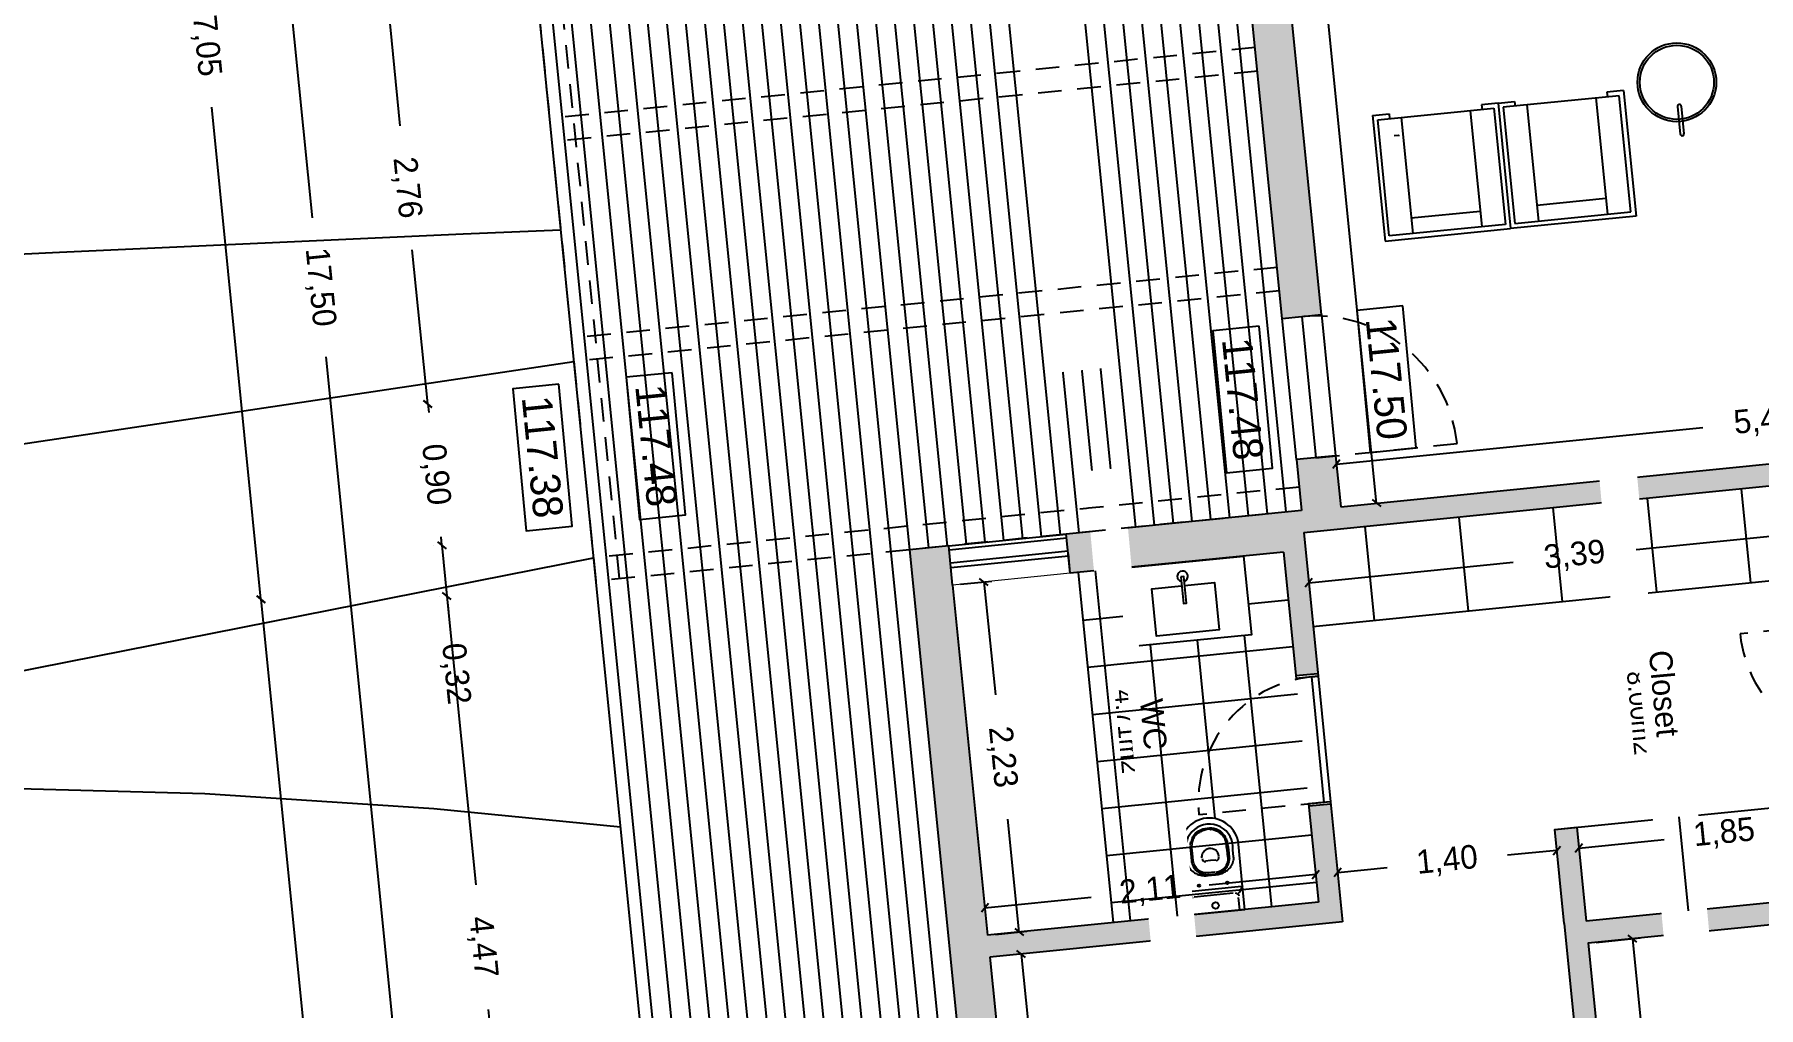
# Model space of a CAD drawing. Extents: x -85466713 to -87592, y -94413748 to -55832.
# Drawn here: x -196622.58 to -196611.64, y -55932.41 to -55926.23 of the extents above; entities that cross this region are included whole.
import ezdxf

# ---------------------------------------------------------------- set-up
doc = ezdxf.new("R2010")
doc.units = 0
doc.header["$MEASUREMENT"] = 0
doc.header["$PDMODE"] = 34
doc.header["$PDSIZE"] = 0.05
doc.linetypes.add('DASHED', pattern=[70, 50, -20])
doc.layers.add('01_vista', color=253, linetype='Continuous', lineweight=9)
for name, color, linetype in [('0_PROP.aux', 6, 'Continuous'), ('0_PROP.aux.cotas', 30, 'Continuous'), ('0_pROP.aux.legenda', 7, 'Continuous'), ('0_PROP.corte', 10, 'Continuous'), ('0_PROP.corte.vaos', 160, 'Continuous'), ('0_PROP.mob', 19, 'Continuous'), ('0_PROP.trama', 251, 'Continuous'), ('0_PROP.vista1', 251, 'Continuous'), ('0_PROP.vista4', 140, 'Continuous'), ('0_PROPfinal', 4, 'Continuous'), ('CV', 8, 'Continuous'), ('CVD', 6, 'Continuous')]:
    doc.layers.add(name, color=color, linetype=linetype)
doc.styles.add('creativespace', font='GOTHIC.TTF')
doc.dimstyles.new('creativespace', dxfattribs={"dimtxt": 0.15, "dimasz": 0.05, "dimexe": 0.05, "dimexo": 0.05, "dimgap": 0.2, "dimtad": 0, "dimtoh": 1, "dimzin": 1, "dimtxsty": 'creativespace', "dimblk": 'OBLIQUE', "dimcen": 0, "dimclrd": 251, "dimclre": 256, "dimclrt": 30, "dimazin": 3, "dimtfac": 1, "dimtmove": 0, "dimatfit": 3, "dimldrblk": 'OBLIQUE', "dimfxl": 1, "dimlwd": -1, "dimlwe": -1, "dimarcsym": 0})

# ---------------------------------------------------------------- blocks, each defined once
blk = doc.blocks.new('_Oblique')
at = {"color": 0, "linetype": 'ByBlock', "lineweight": -2}
blk.add_line((-0.5, -0.5), (0.5, 0.5), dxfattribs=at)
blk = doc.blocks.new('*D104')
at = {"layer": '0_PROP.aux.cotas', "color": 251, "transparency": 16777216}
for p, q in [((-87798.138, -65586.073), (-87795.776, -65588.211)), ((-87792.835, -65590.872), (-87795.197, -65588.735))]:
    blk.add_line(p, q, dxfattribs=at)
at = {"layer": 'DEFPOINTS', "color": 0, "transparency": 16777216}
for p in [(-87798.138, -65586.073), (-87792.835, -65590.872), (-87792.835, -65590.872)]:
    blk.add_point(p, dxfattribs=at)
at = {"layer": '0_PROP.aux.cotas', "color": 251, "transparency": 16777216, "xscale": 0.05, "yscale": 0.05, "zscale": 0.05}
for p, rotation in [((-87798.138, -65586.073), 137.856957847918), ((-87792.835, -65590.872), 317.856957847918)]:
    blk.add_blockref('_Oblique', p, dxfattribs=dict(at, rotation=rotation))
at = {"layer": '0_PROP.aux.cotas', "color": 30, "transparency": 16777216, "insert": (-87795.487, -65588.473), "char_height": 0.15, "attachment_point": 5, "rotation": 317.857, "style": 'creativespace'}
blk.add_mtext('7,15', dxfattribs=at)
blk = doc.blocks.new('*D109')
at = {"layer": '0_PROP.aux.cotas', "color": 251, "transparency": 16777216}
for p, q in [((-87789.526, -65586.812), (-87791.094, -65588.544)), ((-87793.189, -65590.86), (-87791.622, -65589.128))]:
    blk.add_line(p, q, dxfattribs=at)
at = {"layer": 'DEFPOINTS', "color": 0, "transparency": 16777216}
for p in [(-87789.526, -65586.812), (-87793.189, -65590.86), (-87793.189, -65590.86)]:
    blk.add_point(p, dxfattribs=at)
at = {"layer": '0_PROP.aux.cotas', "color": 251, "transparency": 16777216, "xscale": 0.05, "yscale": 0.05, "zscale": 0.05}
for p, rotation in [((-87789.526, -65586.812), 47.85695784791795), ((-87793.189, -65590.86), 227.856957847918)]:
    blk.add_blockref('_Oblique', p, dxfattribs=dict(at, rotation=rotation))
at = {"layer": '0_PROP.aux.cotas', "color": 30, "transparency": 16777216, "insert": (-87791.358, -65588.836), "char_height": 0.15, "attachment_point": 5, "rotation": 47.857, "style": 'creativespace'}
blk.add_mtext('5,46', dxfattribs=at)
blk = doc.blocks.new('*D119')
at = {"layer": '0_PROP.aux.cotas', "color": 251, "transparency": 16777216}
for p, q in [((-87789.171, -65590.26), (-87789.536, -65590.663)), ((-87790.415, -65591.634), (-87790.05, -65591.231))]:
    blk.add_line(p, q, dxfattribs=at)
at = {"layer": 'DEFPOINTS', "color": 0, "transparency": 16777216}
for p in [(-87789.171, -65590.26), (-87790.415, -65591.634), (-87790.415, -65591.634)]:
    blk.add_point(p, dxfattribs=at)
at = {"layer": '0_PROP.aux.cotas', "color": 251, "transparency": 16777216, "xscale": 0.05, "yscale": 0.05, "zscale": 0.05}
for p, rotation in [((-87789.171, -65590.26), 47.85695784791795), ((-87790.415, -65591.634), 227.856957847918)]:
    blk.add_blockref('_Oblique', p, dxfattribs=dict(at, rotation=rotation))
at = {"layer": '0_PROP.aux.cotas', "color": 30, "transparency": 16777216, "insert": (-87789.793, -65590.947), "char_height": 0.15, "attachment_point": 5, "rotation": 47.857, "style": 'creativespace'}
blk.add_mtext('1,85', dxfattribs=at)
blk = doc.blocks.new('*D120')
at = {"layer": '0_PROP.aux.cotas', "color": 251, "transparency": 16777216}
for p, q in [((-87790.509, -65591.738), (-87790.72, -65591.971)), ((-87791.446, -65592.774), (-87791.235, -65592.541))]:
    blk.add_line(p, q, dxfattribs=at)
at = {"layer": 'DEFPOINTS', "color": 0, "transparency": 16777216}
for p in [(-87790.509, -65591.738), (-87791.446, -65592.774), (-87791.446, -65592.774)]:
    blk.add_point(p, dxfattribs=at)
at = {"layer": '0_PROP.aux.cotas', "color": 251, "transparency": 16777216, "xscale": 0.05, "yscale": 0.05, "zscale": 0.05}
for p, rotation in [((-87790.509, -65591.738), 47.85695784791795), ((-87791.446, -65592.774), 227.856957847918)]:
    blk.add_blockref('_Oblique', p, dxfattribs=dict(at, rotation=rotation))
at = {"layer": '0_PROP.aux.cotas', "color": 30, "transparency": 16777216, "insert": (-87790.978, -65592.256), "char_height": 0.15, "attachment_point": 5, "rotation": 47.857, "style": 'creativespace'}
blk.add_mtext('1,40', dxfattribs=at)
blk = doc.blocks.new('*D121')
at = {"layer": '0_PROP.aux.cotas', "color": 251, "transparency": 16777216}
for p, q in [((-87791.54, -65592.878), (-87791.996, -65593.382)), ((-87792.955, -65594.442), (-87792.5, -65593.939))]:
    blk.add_line(p, q, dxfattribs=at)
at = {"layer": 'DEFPOINTS', "color": 0, "transparency": 16777216}
for p in [(-87791.54, -65592.878), (-87792.955, -65594.442), (-87792.955, -65594.442)]:
    blk.add_point(p, dxfattribs=at)
at = {"layer": '0_PROP.aux.cotas', "color": 251, "transparency": 16777216, "xscale": 0.05, "yscale": 0.05, "zscale": 0.05}
for p, rotation in [((-87791.54, -65592.878), 47.85695784791795), ((-87792.955, -65594.442), 227.856957847918)]:
    blk.add_blockref('_Oblique', p, dxfattribs=dict(at, rotation=rotation))
at = {"layer": '0_PROP.aux.cotas', "color": 30, "transparency": 16777216, "insert": (-87792.248, -65593.66), "char_height": 0.15, "attachment_point": 5, "rotation": 47.857, "style": 'creativespace'}
blk.add_mtext('2,11', dxfattribs=at)
blk = doc.blocks.new('*D123')
at = {"layer": '0_PROP.aux.cotas', "color": 251, "transparency": 16777216}
for p, q in [((-87790.54, -65589.021), (-87791.414, -65589.987)), ((-87792.815, -65591.536), (-87791.941, -65590.569))]:
    blk.add_line(p, q, dxfattribs=at)
at = {"layer": 'DEFPOINTS', "color": 0, "transparency": 16777216}
for p in [(-87790.54, -65589.021), (-87790.54, -65589.021), (-87792.815, -65591.536)]:
    blk.add_point(p, dxfattribs=at)
at = {"layer": '0_PROP.aux.cotas', "color": 251, "transparency": 16777216, "xscale": 0.05, "yscale": 0.05, "zscale": 0.05}
for p, rotation in [((-87790.54, -65589.021), 47.85695784791795), ((-87792.815, -65591.536), 227.856957847918)]:
    blk.add_blockref('_Oblique', p, dxfattribs=dict(at, rotation=rotation))
at = {"layer": '0_PROP.aux.cotas', "color": 30, "transparency": 16777216, "insert": (-87791.678, -65590.278), "char_height": 0.15, "attachment_point": 5, "rotation": 47.857, "style": 'creativespace'}
blk.add_mtext('3,39', dxfattribs=at)
blk = doc.blocks.new('*D124')
at = {"layer": '0_PROP.aux.cotas', "transparency": 16777216}
for p, q in [((-87790.81, -65588.843), (-87791.003, -65589.057)), ((-87788.859, -65590.609), (-87789.052, -65590.822))]:
    blk.add_line(p, q, dxfattribs=at)
at = {"layer": '0_PROP.aux.cotas', "color": 251, "transparency": 16777216}
for p, q in [((-87790.97, -65589.019), (-87790.287, -65589.637)), ((-87789.018, -65590.785), (-87789.701, -65590.168))]:
    blk.add_line(p, q, dxfattribs=at)
at = {"layer": 'DEFPOINTS', "color": 0, "transparency": 16777216}
for p in [(-87790.777, -65588.806), (-87790.97, -65589.019), (-87788.826, -65590.572)]:
    blk.add_point(p, dxfattribs=at)
at = {"layer": '0_PROP.aux.cotas', "color": 251, "transparency": 16777216, "xscale": 0.05, "yscale": 0.05, "zscale": 0.05}
for p, rotation in [((-87790.97, -65589.019), 137.856957847918), ((-87789.018, -65590.785), 317.856957847918)]:
    blk.add_blockref('_Oblique', p, dxfattribs=dict(at, rotation=rotation))
at = {"layer": '0_PROP.aux.cotas', "color": 30, "transparency": 16777216, "insert": (-87789.994, -65589.902), "char_height": 0.15, "attachment_point": 5, "rotation": 317.857, "style": 'creativespace'}
blk.add_mtext('2,63', dxfattribs=at)
blk = doc.blocks.new('*D125')
at = {"layer": '0_PROP.aux.cotas', "transparency": 16777216}
for p, q in [((-87794.446, -65593.025), (-87794.312, -65592.877)), ((-87792.792, -65594.523), (-87792.657, -65594.374))]:
    blk.add_line(p, q, dxfattribs=at)
at = {"layer": '0_PROP.aux.cotas', "color": 251, "transparency": 16777216}
for p, q in [((-87794.346, -65592.914), (-87793.811, -65593.397)), ((-87792.691, -65594.411), (-87793.225, -65593.928))]:
    blk.add_line(p, q, dxfattribs=at)
at = {"layer": 'DEFPOINTS', "color": 0, "transparency": 16777216}
for p in [(-87794.48, -65593.062), (-87792.691, -65594.411), (-87792.825, -65594.56)]:
    blk.add_point(p, dxfattribs=at)
at = {"layer": '0_PROP.aux.cotas', "color": 251, "transparency": 16777216, "xscale": 0.05, "yscale": 0.05, "zscale": 0.05}
for p, rotation in [((-87794.346, -65592.914), 137.856957847918), ((-87792.691, -65594.411), 317.856957847918)]:
    blk.add_blockref('_Oblique', p, dxfattribs=dict(at, rotation=rotation))
at = {"layer": '0_PROP.aux.cotas', "color": 30, "transparency": 16777216, "insert": (-87793.518, -65593.663), "char_height": 0.15, "attachment_point": 5, "rotation": 317.857, "style": 'creativespace'}
blk.add_mtext('2,23', dxfattribs=at)
blk = doc.blocks.new('*D126')
at = {"layer": '0_PROP.aux.cotas', "color": 251, "transparency": 16777216}
for p, q in [((-87792.587, -65594.505), (-87791.453, -65595.532)), ((-87789.734, -65597.088), (-87790.868, -65596.061))]:
    blk.add_line(p, q, dxfattribs=at)
at = {"layer": 'DEFPOINTS', "color": 0, "transparency": 16777216}
for p in [(-87792.587, -65594.505), (-87792.587, -65594.505), (-87789.734, -65597.088)]:
    blk.add_point(p, dxfattribs=at)
at = {"layer": '0_PROP.aux.cotas', "color": 251, "transparency": 16777216, "xscale": 0.05, "yscale": 0.05, "zscale": 0.05}
for p, rotation in [((-87792.587, -65594.505), 137.856957847918), ((-87789.734, -65597.088), 317.856957847918)]:
    blk.add_blockref('_Oblique', p, dxfattribs=dict(at, rotation=rotation))
at = {"layer": '0_PROP.aux.cotas', "color": 30, "transparency": 16777216, "insert": (-87791.16, -65595.796), "char_height": 0.15, "attachment_point": 5, "rotation": 317.857, "style": 'creativespace'}
blk.add_mtext('3,85', dxfattribs=at)
blk = doc.blocks.new('*D127')
at = {"layer": '0_PROP.aux.cotas', "transparency": 16777216}
for p, q in [((-87789.932, -65592.004), (-87789.744, -65591.795)), ((-87787.294, -65594.391), (-87787.105, -65594.183))]:
    blk.add_line(p, q, dxfattribs=at)
at = {"layer": '0_PROP.aux.cotas', "color": 251, "transparency": 16777216}
for p, q in [((-87789.777, -65591.832), (-87788.75, -65592.762)), ((-87787.139, -65594.22), (-87788.166, -65593.291))]:
    blk.add_line(p, q, dxfattribs=at)
at = {"layer": 'DEFPOINTS', "color": 0, "transparency": 16777216}
for p in [(-87789.966, -65592.041), (-87787.139, -65594.22), (-87787.327, -65594.428)]:
    blk.add_point(p, dxfattribs=at)
at = {"layer": '0_PROP.aux.cotas', "color": 251, "transparency": 16777216, "xscale": 0.05, "yscale": 0.05, "zscale": 0.05}
for p, rotation in [((-87789.777, -65591.832), 137.856957847918), ((-87787.139, -65594.22), 317.856957847918)]:
    blk.add_blockref('_Oblique', p, dxfattribs=dict(at, rotation=rotation))
at = {"layer": '0_PROP.aux.cotas', "color": 30, "transparency": 16777216, "insert": (-87788.458, -65593.026), "char_height": 0.15, "attachment_point": 5, "rotation": 317.857, "style": 'creativespace'}
blk.add_mtext('3,56', dxfattribs=at)
blk = doc.blocks.new('*D131')
at = {"layer": '0_PROP.aux.cotas', "color": 251, "transparency": 16777216}
for p, q in [((-87797.72, -65594.445), (-87797.679, -65594.481)), ((-87797.052, -65595.049), (-87797.092, -65595.012))]:
    blk.add_line(p, q, dxfattribs=at)
at = {"layer": 'DEFPOINTS', "color": 0, "transparency": 16777216}
for p in [(-87797.72, -65594.445), (-87797.052, -65595.049), (-87797.052, -65595.049)]:
    blk.add_point(p, dxfattribs=at)
at = {"layer": '0_PROP.aux.cotas', "color": 251, "transparency": 16777216, "xscale": 0.05, "yscale": 0.05, "zscale": 0.05}
for p, rotation in [((-87797.72, -65594.445), 137.856957847918), ((-87797.052, -65595.049), 317.856957847918)]:
    blk.add_blockref('_Oblique', p, dxfattribs=dict(at, rotation=rotation))
at = {"layer": '0_PROP.aux.cotas', "color": 30, "transparency": 16777216, "insert": (-87797.386, -65594.747), "char_height": 0.15, "attachment_point": 5, "rotation": 317.857, "style": 'creativespace'}
blk.add_mtext('0,90', dxfattribs=at)
blk = doc.blocks.new('*D133')
at = {"layer": '0_PROP.aux.cotas', "color": 251, "transparency": 16777216}
for p, q in [((-87799.763, -65592.595), (-87799.034, -65593.255)), ((-87797.72, -65594.445), (-87798.449, -65593.785))]:
    blk.add_line(p, q, dxfattribs=at)
at = {"layer": 'DEFPOINTS', "color": 0, "transparency": 16777216}
for p in [(-87799.763, -65592.595), (-87797.72, -65594.445), (-87797.72, -65594.445)]:
    blk.add_point(p, dxfattribs=at)
at = {"layer": '0_PROP.aux.cotas', "color": 251, "transparency": 16777216, "xscale": 0.05, "yscale": 0.05, "zscale": 0.05}
for p, rotation in [((-87799.763, -65592.595), 137.8554279679921), ((-87797.72, -65594.445), 317.8554279679921)]:
    blk.add_blockref('_Oblique', p, dxfattribs=dict(at, rotation=rotation))
at = {"layer": '0_PROP.aux.cotas', "color": 30, "transparency": 16777216, "insert": (-87798.742, -65593.52), "char_height": 0.15, "attachment_point": 5, "rotation": 317.8554, "style": 'creativespace'}
blk.add_mtext('2,76', dxfattribs=at)
blk = doc.blocks.new('*D134')
at = {"layer": '0_PROP.aux.cotas', "color": 251, "transparency": 16777216}
for p, q in [((-87797.052, -65595.049), (-87797.089, -65595.015)), ((-87797.052, -65595.049), (-87796.812, -65595.267)), ((-87796.812, -65595.267), (-87796.737, -65595.334))]:
    blk.add_line(p, q, dxfattribs=at)
at = {"layer": '0_PROP.aux.cotas', "transparency": 16777216}
for p, q in [((-87797.086, -65595.086), (-87797.086, -65595.086)), ((-87796.845, -65595.304), (-87796.845, -65595.304))]:
    blk.add_line(p, q, dxfattribs=at)
at = {"layer": 'DEFPOINTS', "color": 0, "transparency": 16777216}
for p in [(-87797.052, -65595.049), (-87796.812, -65595.267), (-87796.812, -65595.267)]:
    blk.add_point(p, dxfattribs=at)
at = {"layer": '0_PROP.aux.cotas', "color": 251, "transparency": 16777216, "xscale": 0.05, "yscale": 0.05, "zscale": 0.05}
for p, rotation in [((-87797.052, -65595.049), 317.856957847918), ((-87796.812, -65595.267), 137.856957847918)]:
    blk.add_blockref('_Oblique', p, dxfattribs=dict(at, rotation=rotation))
at = {"layer": '0_PROP.aux.cotas', "color": 30, "transparency": 16777216, "insert": (-87796.444, -65595.599), "char_height": 0.15, "attachment_point": 5, "rotation": 317.857, "style": 'creativespace'}
blk.add_mtext('0,32', dxfattribs=at)
blk = doc.blocks.new('*D135')
at = {"layer": '0_PROP.aux.cotas', "color": 251, "transparency": 16777216}
for p, q in [((-87796.812, -65595.267), (-87795.447, -65596.501)), ((-87793.494, -65598.269), (-87794.858, -65597.034))]:
    blk.add_line(p, q, dxfattribs=at)
at = {"layer": 'DEFPOINTS', "color": 0, "transparency": 16777216}
for p in [(-87796.812, -65595.267), (-87793.494, -65598.269), (-87793.494, -65598.269)]:
    blk.add_point(p, dxfattribs=at)
at = {"layer": '0_PROP.aux.cotas', "color": 251, "transparency": 16777216, "xscale": 0.05, "yscale": 0.05, "zscale": 0.05}
for p, rotation in [((-87796.812, -65595.267), 137.856957847918), ((-87793.494, -65598.269), 317.856957847918)]:
    blk.add_blockref('_Oblique', p, dxfattribs=dict(at, rotation=rotation))
at = {"layer": '0_PROP.aux.cotas', "color": 30, "transparency": 16777216, "insert": (-87795.153, -65596.768), "char_height": 0.15, "attachment_point": 5, "rotation": 317.857, "style": 'creativespace'}
blk.add_mtext('4,47', dxfattribs=at)
blk = doc.blocks.new('*D139')
at = {"layer": '0_PROP.aux.cotas', "color": 251, "transparency": 16777216}
for p, q in [((-87802.904, -65591.34), (-87800.578, -65593.444)), ((-87797.673, -65596.073), (-87799.999, -65593.968))]:
    blk.add_line(p, q, dxfattribs=at)
at = {"layer": 'DEFPOINTS', "color": 0, "transparency": 16777216}
for p in [(-87802.904, -65591.34), (-87797.673, -65596.073), (-87797.673, -65596.073)]:
    blk.add_point(p, dxfattribs=at)
at = {"layer": '0_PROP.aux.cotas', "color": 251, "transparency": 16777216, "xscale": 0.05, "yscale": 0.05, "zscale": 0.05}
for p, rotation in [((-87802.904, -65591.34), 137.856957847918), ((-87797.673, -65596.073), 317.856957847918)]:
    blk.add_blockref('_Oblique', p, dxfattribs=dict(at, rotation=rotation))
at = {"layer": '0_PROP.aux.cotas', "color": 30, "transparency": 16777216, "insert": (-87800.289, -65593.706), "char_height": 0.15, "attachment_point": 5, "rotation": 317.857, "style": 'creativespace'}
blk.add_mtext('7,05', dxfattribs=at)
blk = doc.blocks.new('*D140')
at = {"layer": '0_PROP.aux.cotas', "color": 251, "transparency": 16777216}
for p, q in [((-87797.673, -65596.073), (-87795.436, -65598.098)), ((-87792.618, -65600.648), (-87794.855, -65598.623))]:
    blk.add_line(p, q, dxfattribs=at)
at = {"layer": 'DEFPOINTS', "color": 0, "transparency": 16777216}
for p in [(-87797.673, -65596.073), (-87792.618, -65600.648), (-87792.618, -65600.648)]:
    blk.add_point(p, dxfattribs=at)
at = {"layer": '0_PROP.aux.cotas', "color": 251, "transparency": 16777216, "xscale": 0.05, "yscale": 0.05, "zscale": 0.05}
for p, rotation in [((-87797.673, -65596.073), 137.856957847918), ((-87792.618, -65600.648), 317.856957847918)]:
    blk.add_blockref('_Oblique', p, dxfattribs=dict(at, rotation=rotation))
at = {"layer": '0_PROP.aux.cotas', "color": 30, "transparency": 16777216, "insert": (-87795.146, -65598.36), "char_height": 0.15, "attachment_point": 5, "rotation": 317.857, "style": 'creativespace'}
blk.add_mtext('6,82', dxfattribs=at)
blk = doc.blocks.new('*D141')
at = {"layer": '0_PROP.aux.cotas', "color": 251, "transparency": 16777216}
for p, q in [((-87805.217, -65588.49), (-87799.055, -65594.062)), ((-87792.237, -65600.227), (-87798.399, -65594.655))]:
    blk.add_line(p, q, dxfattribs=at)
at = {"layer": 'DEFPOINTS', "color": 0, "transparency": 16777216}
for p in [(-87805.217, -65588.49), (-87792.237, -65600.227), (-87792.237, -65600.227)]:
    blk.add_point(p, dxfattribs=at)
at = {"layer": '0_PROP.aux.cotas', "color": 251, "transparency": 16777216, "xscale": 0.05, "yscale": 0.05, "zscale": 0.05}
for p, rotation in [((-87805.217, -65588.49), 137.879987064216), ((-87792.237, -65600.227), 317.8799870642161)]:
    blk.add_blockref('_Oblique', p, dxfattribs=dict(at, rotation=rotation))
at = {"layer": '0_PROP.aux.cotas', "color": 30, "transparency": 16777216, "insert": (-87798.727, -65594.358), "char_height": 0.15, "attachment_point": 5, "rotation": 317.88, "style": 'creativespace'}
blk.add_mtext('17,50', dxfattribs=at)
blk = doc.blocks.new('20240619.EP_LA_V04s.muro')
at = {"layer": '0_PROP.trama'}
h = blk.add_hatch(color=256, dxfattribs=at)
h.dxf.hatch_style = 1
h.paths.add_polyline_path([(-87787.453, -65584.925), (-87787.621, -65585.11), (-87789.315, -65586.983), (-87789.211, -65587.076), (-87789.123, -65586.979), (-87788.456, -65587.584), (-87788.362, -65587.48), (-87789.029, -65586.875), (-87787.517, -65585.204), (-87786.819, -65585.835), (-87786.652, -65585.65)])
h.paths.add_polyline_path([(-87785.566, -65586.97), (-87787.078, -65588.641), (-87787.746, -65588.037), (-87787.84, -65588.141), (-87787.172, -65588.745), (-87787.26, -65588.842), (-87787.156, -65588.936), (-87785.462, -65587.064), (-87782.824, -65589.452), (-87783.824, -65590.557), (-87783.638, -65590.724), (-87782.47, -65589.434), (-87786.096, -65586.153), (-87786.263, -65586.339)])
h.paths.add_polyline_path([(-87787.801, -65589.649), (-87787.713, -65589.552), (-87787.817, -65589.458), (-87788.087, -65589.756), (-87787.983, -65589.85), (-87787.895, -65589.753), (-87785.071, -65592.308), (-87784.977, -65592.204), (-87785.533, -65591.701)])
h.paths.add_polyline_path([(-87789.875, -65587.81), (-87789.768, -65587.692), (-87789.872, -65587.598), (-87792.988, -65591.042), (-87793.156, -65591.227), (-87794.162, -65592.339), (-87793.977, -65592.506), (-87793.065, -65591.499), (-87792.478, -65592.029), (-87792.385, -65591.926), (-87793.052, -65591.321), (-87790.777, -65588.806), (-87790.109, -65589.411), (-87790.015, -65589.307), (-87790.683, -65588.703), (-87789.969, -65587.914), (-87789.524, -65588.316), (-87789.43, -65588.212)])
h.paths.add_polyline_path([(-87789.4, -65589.864), (-87789.493, -65589.968), (-87788.826, -65590.572), (-87790.07, -65591.947), (-87790.514, -65591.544), (-87790.608, -65591.648), (-87790.163, -65592.051), (-87787.236, -65594.7), (-87786.41, -65593.788), (-87786.596, -65593.62), (-87787.327, -65594.428), (-87789.966, -65592.041), (-87788.54, -65590.465), (-87788.644, -65590.371), (-87788.732, -65590.468)])
h.paths.add_polyline_path([(-87787.236, -65594.7), (-87787.421, -65594.532), (-87789.868, -65597.236), (-87790.036, -65597.421), (-87789.85, -65597.589)])
h.paths.add_polyline_path([(-87792.721, -65594.654), (-87791.212, -65592.986), (-87791.769, -65592.483), (-87791.863, -65592.586), (-87791.41, -65592.996), (-87792.825, -65594.56), (-87794.48, -65593.062), (-87794.647, -65592.911), (-87794.665, -65592.895), (-87794.833, -65593.08), (-87791.515, -65596.082), (-87791.348, -65595.897)])
at = {"layer": '01_vista'}
blk.add_lwpolyline([(-87794.069, -65592.422), (-87793.977, -65592.506), (-87794.48, -65593.062), (-87794.647, -65592.911), (-87794.144, -65592.355)], dxfattribs=at)
at = {"layer": '0_PROP.aux', "linetype": 'DASHED', "ltscale": 0.003}
for p, q in [((-87790.031, -65589.347), (-87790.568, -65589.94)), ((-87791.807, -65592.502), (-87792.344, -65593.095))]:
    blk.add_line(p, q, dxfattribs=at)
for points in [[(-87793.313, -65590.917), (-87792.709, -65590.249)], [(-87796.286, -65594.462), (-87796.175, -65594.563)]]:
    blk.add_lwpolyline(points, dxfattribs=at)
for centre, radius, start, end in [((-87790.031, -65589.347), 0.8, 227.857, 320.7225), ((-87793.313, -65590.917), 0.9, 47.857, 137.857), ((-87791.807, -65592.502), 0.8, 134.9914, 227.857)]:
    blk.add_arc(centre, radius, start, end, dxfattribs=at)
at = {"layer": '0_PROP.aux.cotas'}
for points in [[(-87793.551, -65589.832), (-87793.748, -65590.051), (-87793.08, -65590.662), (-87792.883, -65590.444)], [(-87794.141, -65590.54), (-87794.338, -65590.758), (-87793.67, -65591.369), (-87793.473, -65591.151)], [(-87796.702, -65593.257), (-87796.9, -65593.475), (-87796.232, -65594.086), (-87796.035, -65593.868)], [(-87797.188, -65593.793), (-87797.385, -65594.011), (-87796.717, -65594.622), (-87796.52, -65594.404)]]:
    blk.add_lwpolyline(points, close=True, dxfattribs=at)
at = {"layer": '0_PROP.corte'}
for p, q in [((-87793.065, -65591.499), (-87793.977, -65592.506)), ((-87792.385, -65591.926), (-87792.479, -65592.029)), ((-87792.373, -65591.936), (-87792.425, -65591.992)), ((-87791.769, -65592.483), (-87791.863, -65592.586)), ((-87791.78, -65592.473), (-87791.831, -65592.529)), ((-87794.48, -65593.062), (-87792.825, -65594.56)), ((-87792.721, -65594.654), (-87791.348, -65595.897))]:
    blk.add_line(p, q, dxfattribs=at)
for points in [[(-87792.988, -65591.042), (-87789.862, -65587.587)], [(-87793.896, -65590.22), (-87795.94, -65588.371)], [(-87794.064, -65590.406), (-87796.108, -65588.556)], [(-87793.052, -65591.321), (-87790.777, -65588.806)], [(-87794.064, -65590.406), (-87793.896, -65590.22)], [(-87788.53, -65590.454), (-87789.966, -65592.041), (-87787.327, -65594.428)], [(-87788.826, -65590.572), (-87790.07, -65591.947)], [(-87793.229, -65590.824), (-87793.397, -65591.009)], [(-87793.229, -65590.824), (-87792.988, -65591.042)], [(-87793.397, -65591.009), (-87793.156, -65591.227)], [(-87793.156, -65591.227), (-87794.162, -65592.339)], [(-87793.052, -65591.321), (-87792.373, -65591.936)], [(-87793.065, -65591.499), (-87792.467, -65592.039)], [(-87790.163, -65592.051), (-87790.608, -65591.648), (-87790.514, -65591.544), (-87790.07, -65591.947)], [(-87792.373, -65591.936), (-87792.467, -65592.039)], [(-87790.163, -65592.051), (-87787.421, -65594.532)], [(-87794.665, -65592.895), (-87794.162, -65592.339)], [(-87794.647, -65592.911), (-87794.144, -65592.355)], [(-87791.78, -65592.472), (-87791.874, -65592.576)], [(-87791.78, -65592.472), (-87791.212, -65592.986)], [(-87791.874, -65592.576), (-87791.41, -65592.996)], [(-87794.665, -65592.895), (-87794.833, -65593.08), (-87791.515, -65596.082)], [(-87794.48, -65593.062), (-87794.665, -65592.895)], [(-87791.41, -65592.996), (-87792.825, -65594.56)], [(-87791.212, -65592.986), (-87792.721, -65594.654)]]:
    blk.add_lwpolyline(points, dxfattribs=at)
at = {"layer": '0_PROP.corte', "linetype": 'Continuous'}
blk.add_lwpolyline([(-87793.977, -65592.506), (-87794.162, -65592.339)], dxfattribs=at)
at = {"layer": '0_PROP.corte.vaos', "linetype": 'Continuous'}
for points in [[(-87793.98, -65590.313), (-87793.313, -65590.917)], [(-87793.397, -65591.009), (-87794.064, -65590.406)], [(-87791.78, -65592.473), (-87791.807, -65592.502), (-87792.4, -65591.965), (-87792.373, -65591.936), (-87791.78, -65592.473)]]:
    blk.add_lwpolyline(points, dxfattribs=at)
at = {"layer": '0_PROP.corte.vaos'}
for points in [[(-87794.081, -65592.412), (-87794.584, -65592.968)], [(-87794.057, -65592.433), (-87794.561, -65592.989)]]:
    blk.add_lwpolyline(points, dxfattribs=at)
at = {"layer": '0_PROP.mob'}
for p, q in [((-87793.107, -65587.726), (-87792.977, -65587.844)), ((-87793.092, -65587.709), (-87792.961, -65587.827)), ((-87793.429, -65587.881), (-87793.5, -65587.959)), ((-87793.429, -65587.881), (-87792.836, -65588.418)), ((-87793.427, -65587.923), (-87793.924, -65588.472)), ((-87793.5, -65587.959), (-87793.477, -65587.979)), ((-87792.878, -65588.42), (-87793.427, -65587.923)), ((-87793.528, -65588.034), (-87792.979, -65588.531)), ((-87793.966, -65588.474), (-87793.895, -65588.396)), ((-87793.895, -65588.396), (-87793.873, -65588.416)), ((-87793.823, -65588.361), (-87793.274, -65588.857)), ((-87793.375, -65588.968), (-87792.878, -65588.42)), ((-87792.836, -65588.418), (-87793.373, -65589.011)), ((-87794.46, -65589.065), (-87793.964, -65588.516)), ((-87793.966, -65588.474), (-87794.036, -65588.552)), ((-87794.036, -65588.552), (-87794.014, -65588.572)), ((-87793.966, -65588.474), (-87793.373, -65589.011)), ((-87793.966, -65588.474), (-87793.373, -65589.011)), ((-87793.964, -65588.516), (-87793.415, -65589.013)), ((-87793.924, -65588.472), (-87793.375, -65588.968)), ((-87793.053, -65588.464), (-87793.348, -65588.79)), ((-87794.064, -65588.628), (-87793.516, -65589.124)), ((-87794.503, -65589.067), (-87794.432, -65588.989)), ((-87794.432, -65588.989), (-87794.41, -65589.009)), ((-87794.36, -65588.954), (-87793.811, -65589.45)), ((-87794.503, -65589.067), (-87793.91, -65589.604)), ((-87793.912, -65589.562), (-87794.46, -65589.065)), ((-87793.415, -65589.013), (-87793.912, -65589.562)), ((-87793.91, -65589.604), (-87793.373, -65589.011)), ((-87793.885, -65589.383), (-87793.59, -65589.057)), ((-87793.943, -65592.469), (-87792.288, -65593.967))]:
    blk.add_line(p, q, dxfattribs=at)
for points in [[(-87794.317, -65589.069), (-87794.298, -65589.048), (-87794.293, -65589.052)], [(-87790.332, -65589.209), (-87792.608, -65591.724)], [(-87790.608, -65591.648), (-87789.27, -65590.17)], [(-87792.345, -65591.433), (-87792.79, -65591.031)], [(-87793.387, -65592.077), (-87793.259, -65591.936), (-87793.035, -65592.138), (-87793.304, -65592.435), (-87793.527, -65592.232), (-87793.4, -65592.091)], [(-87792.282, -65593.34), (-87792.082, -65593.521), (-87791.974, -65593.619), (-87791.725, -65593.344), (-87791.833, -65593.246), (-87792.033, -65593.064)], [(-87792.063, -65593.14), (-87792.028, -65593.172)], [(-87792.072, -65593.235), (-87792.095, -65593.261), (-87792.116, -65593.284)], [(-87792.08, -65593.514), (-87791.84, -65593.248)], [(-87792.024, -65593.296), (-87792.054, -65593.329)], [(-87792.016, -65593.5), (-87791.85, -65593.316)], [(-87791.746, -65593.367), (-87791.805, -65593.314)], [(-87791.953, -65593.595), (-87792.011, -65593.542)]]:
    blk.add_lwpolyline(points, dxfattribs=at)
for points in [[(-87793.772, -65592.281), (-87793.235, -65591.687), (-87792.863, -65592.024), (-87793.4, -65592.617)], [(-87793.442, -65592.053), (-87793.317, -65592.166), (-87793.304, -65592.152), (-87793.429, -65592.039)]]:
    blk.add_lwpolyline(points, close=True, dxfattribs=at)
for points in [[(-87792.233, -65593.333), (-87792.2, -65593.363), (-87792.196, -65593.367), (-87792.188, -65593.373), (-87792.182, -65593.375), (-87792.175, -65593.377), (-87792.168, -65593.384), (-87792.159, -65593.383), (-87792.152, -65593.385), (-87792.145, -65593.387), (-87792.136, -65593.387), (-87792.132, -65593.386), (-87792.123, -65593.386), (-87792.118, -65593.386), (-87792.114, -65593.385), (-87792.107, -65593.383), (-87792.1, -65593.38), (-87792.096, -65593.38), (-87792.089, -65593.378), (-87792.085, -65593.373), (-87792.078, -65593.37), (-87792.072, -65593.368), (-87792.059, -65593.358), (-87792.05, -65593.349), (-87792.042, -65593.339), (-87792.012, -65593.306), (-87792.008, -65593.302), (-87792.003, -65593.297), (-87791.999, -65593.292), (-87791.995, -65593.287), (-87791.993, -65593.281), (-87791.989, -65593.276), (-87791.987, -65593.273), (-87791.983, -65593.264), (-87791.981, -65593.257), (-87791.977, -65593.248), (-87791.975, -65593.241), (-87791.973, -65593.235), (-87791.973, -65593.23), (-87791.974, -65593.221), (-87791.972, -65593.214), (-87791.972, -65593.205), (-87791.975, -65593.199), (-87791.975, -65593.19), (-87791.978, -65593.183), (-87791.98, -65593.176), (-87791.985, -65593.168), (-87791.988, -65593.161), (-87791.99, -65593.155), (-87791.997, -65593.148), (-87792.002, -65593.144), (-87792.035, -65593.114, 1.204358)], [(-87792.248, -65593.122, -0.273506), (-87792.147, -65593.081), (-87792.136, -65593.083), (-87792.126, -65593.087), (-87792.115, -65593.089), (-87792.108, -65593.095), (-87792.101, -65593.097), (-87792.094, -65593.103), (-87792.087, -65593.11), (-87792.068, -65593.122), (-87792.057, -65593.133), (-87792.021, -65593.165), (-87792.019, -65593.167), (-87792.014, -65593.171), (-87792.012, -65593.174), (-87792.009, -65593.18), (-87792.005, -65593.184), (-87792.004, -65593.189), (-87792, -65593.193), (-87791.999, -65593.198), (-87791.995, -65593.202), (-87791.994, -65593.206), (-87791.994, -65593.211), (-87791.992, -65593.213), (-87791.992, -65593.218), (-87791.989, -65593.224), (-87791.989, -65593.229), (-87791.989, -65593.233), (-87791.988, -65593.238), (-87791.991, -65593.24), (-87791.988, -65593.242), (-87791.99, -65593.244), (-87791.988, -65593.247), (-87791.99, -65593.249), (-87791.99, -65593.253), (-87791.992, -65593.256), (-87791.992, -65593.26), (-87791.994, -65593.263), (-87791.994, -65593.267), (-87791.996, -65593.269), (-87792, -65593.279), (-87792.004, -65593.288), (-87792.008, -65593.297), (-87792.014, -65593.304), (-87792.044, -65593.337), (-87792.048, -65593.342), (-87792.057, -65593.347), (-87792.059, -65593.349), (-87792.061, -65593.351), (-87792.066, -65593.352), (-87792.068, -65593.354), (-87792.07, -65593.356), (-87792.077, -65593.359), (-87792.079, -65593.361), (-87792.083, -65593.361), (-87792.086, -65593.364), (-87792.088, -65593.362), (-87792.09, -65593.364), (-87792.092, -65593.366), (-87792.095, -65593.364), (-87792.099, -65593.365), (-87792.101, -65593.367), (-87792.108, -65593.365), (-87792.115, -65593.368), (-87792.119, -65593.368), (-87792.124, -65593.368), (-87792.126, -65593.366), (-87792.13, -65593.366), (-87792.135, -65593.366), (-87792.137, -65593.364), (-87792.142, -65593.364), (-87792.144, -65593.362), (-87792.149, -65593.362), (-87792.151, -65593.36), (-87792.16, -65593.356), (-87792.169, -65593.352), (-87792.176, -65593.346), (-87792.181, -65593.342), (-87792.216, -65593.31), (-87792.228, -65593.299), (-87792.245, -65593.284), (-87792.25, -65593.275), (-87792.257, -65593.269), (-87792.261, -65593.265), (-87792.266, -65593.256), (-87792.269, -65593.245), (-87792.274, -65593.236), (-87792.279, -65593.223, -0.245046)]]:
    blk.add_lwpolyline(points, format="xyb", close=True, dxfattribs=at)
for points in [[(-87792.052, -65593.327, -0.409423), (-87792.175, -65593.335), (-87792.21, -65593.303), (-87792.212, -65593.3), (-87792.222, -65593.292), (-87792.238, -65593.277), (-87792.245, -65593.271), (-87792.25, -65593.262), (-87792.257, -65593.256), (-87792.26, -65593.249), (-87792.262, -65593.242), (-87792.265, -65593.236), (-87792.268, -65593.229), (-87792.27, -65593.222), (-87792.273, -65593.211), (-87792.271, -65593.2), (-87792.272, -65593.191), (-87792.268, -65593.177), (-87792.266, -65593.171), (-87792.264, -65593.164), (-87792.26, -65593.154), (-87792.256, -65593.145), (-87792.25, -65593.134), (-87792.246, -65593.129), (-87792.243, -65593.127), (-87792.235, -65593.117), (-87792.226, -65593.112), (-87792.22, -65593.105), (-87792.209, -65593.102), (-87792.2, -65593.098), (-87792.193, -65593.095), (-87792.182, -65593.092), (-87792.173, -65593.092), (-87792.162, -65593.089), (-87792.155, -65593.091), (-87792.151, -65593.091), (-87792.142, -65593.09), (-87792.133, -65593.094), (-87792.121, -65593.096), (-87792.117, -65593.1), (-87792.11, -65593.102), (-87792.103, -65593.108), (-87792.096, -65593.11), (-87792.091, -65593.115)], [(-87792.073, -65593.204, 0.432634), (-87792.152, -65593.21), (-87792.156, -65593.214), (-87792.158, -65593.221), (-87792.162, -65593.226), (-87792.164, -65593.233), (-87792.164, -65593.237), (-87792.166, -65593.244), (-87792.163, -65593.251), (-87792.163, -65593.26), (-87792.16, -65593.266), (-87792.16, -65593.271), (-87792.155, -65593.275), (-87792.153, -65593.282), (-87792.148, -65593.286)]]:
    blk.add_lwpolyline(points, format="xyb", dxfattribs=at)
for centre, radius in [((-87793.213, -65587.615), 0.25), ((-87793.213, -65587.615), 0.235), ((-87791.921, -65593.293), 0.00794), ((-87792.042, -65593.427), 0.00794), ((-87791.879, -65593.45), 0.0206)]:
    blk.add_circle(centre, radius, dxfattribs=at)
for centre, radius, start, end in [((-87793.099, -65587.717), 0.0117, 47.857, 227.857), ((-87792.969, -65587.835), 0.0117, 227.857, 47.857), ((-87793.436, -65592.042), 0.0333, 332.249, 303.4649), ((-87792.156, -65593.203), 0.186, 47.857, 227.8569), ((-87792.481, -65593.604), 0.625, 47.8588, 51.3972), ((-87792.084, -65593.222), 0.0206, 317.8583, 54.186), ((-87792.085, -65593.233), 0.0873, 317.6698, 46.7311), ((-87791.835, -65593.25), 0.00476, 47.9158, 137.8541), ((-87791.921, -65593.293), 0.0969, 359.4763, 27.0196), ((-87792.128, -65593.272), 0.0206, 221.5279, 317.8556), ((-87791.822, -65593.321), 0.0206, 47.857, 137.8569), ((-87792.076, -65593.516), 0.00476, 137.8548, 227.931), ((-87792.042, -65593.427), 0.0969, 248.6943, 276.2377), ((-87792.003, -65593.522), 0.0206, 137.857, 227.8569)]:
    blk.add_arc(centre, radius, start, end, dxfattribs=at)
at = {"layer": '0_PROP.trama', "color": 33}
for points in [[(-87798.606, -65586.59), (-87793.303, -65591.389)], [(-87798.526, -65586.501), (-87793.223, -65591.3)], [(-87798.687, -65586.679), (-87793.384, -65591.478)], [(-87798.767, -65586.768), (-87793.464, -65591.567)], [(-87798.848, -65586.857), (-87793.545, -65591.656)], [(-87798.929, -65586.946), (-87793.625, -65591.745)], [(-87799.09, -65587.124), (-87793.786, -65591.923)], [(-87799.009, -65587.035), (-87793.706, -65591.834)], [(-87799.17, -65587.213), (-87793.867, -65592.012)], [(-87799.251, -65587.302), (-87793.947, -65592.101)], [(-87799.331, -65587.391), (-87794.028, -65592.19)], [(-87799.492, -65587.569), (-87794.189, -65592.368)], [(-87799.412, -65587.48), (-87794.108, -65592.279)], [(-87799.573, -65587.658), (-87794.269, -65592.457)], [(-87799.653, -65587.747), (-87794.35, -65592.546)], [(-87799.734, -65587.836), (-87794.43, -65592.635)], [(-87799.895, -65588.014), (-87794.591, -65592.813)], [(-87799.814, -65587.925), (-87794.511, -65592.724)], [(-87799.975, -65588.103), (-87794.672, -65592.902)], [(-87800.056, -65588.192), (-87794.752, -65592.991)], [(-87800.136, -65588.281), (-87794.833, -65593.08)], [(-87800.217, -65588.37), (-87789.931, -65597.678)], [(-87800.378, -65588.548), (-87790.092, -65597.856)], [(-87800.297, -65588.459), (-87790.011, -65597.767)], [(-87800.458, -65588.637), (-87790.172, -65597.945)], [(-87800.539, -65588.726), (-87790.253, -65598.034)], [(-87800.619, -65588.815), (-87790.333, -65598.123)], [(-87800.78, -65588.993), (-87790.494, -65598.301)], [(-87800.7, -65588.904), (-87790.414, -65598.212)], [(-87800.861, -65589.082), (-87790.575, -65598.39)], [(-87800.941, -65589.171), (-87790.655, -65598.479)], [(-87801.022, -65589.26), (-87790.736, -65598.568)], [(-87801.183, -65589.437), (-87790.897, -65598.746)], [(-87801.102, -65589.348), (-87790.816, -65598.657)], [(-87801.264, -65589.526), (-87790.977, -65598.835)], [(-87801.344, -65589.615), (-87791.058, -65598.924)], [(-87801.425, -65589.704), (-87791.138, -65599.013)]]:
    blk.add_lwpolyline(points, dxfattribs=at)
at = {"layer": '0_PROP.trama'}
blk.add_lwpolyline([(-87793.896, -65590.22), (-87793.229, -65590.824)], dxfattribs=at)
for points in [[(-87795.94, -65588.371), (-87793.896, -65590.22), (-87796.108, -65588.556), (-87794.064, -65590.406)], [(-87793.229, -65590.824), (-87792.988, -65591.042), (-87793.397, -65591.009), (-87793.156, -65591.227)]]:
    blk.add_solid(points, dxfattribs=at)
at = {"layer": '0_PROP.vista1', "linetype": 'Continuous'}
blk.add_lwpolyline([(-87801.478, -65589.764), (-87791.192, -65599.072)], dxfattribs=at)
at = {"layer": '0_PROP.vista4', "linetype": 'Continuous'}
for points in [[(-87812.518, -65612.282), (-87797.213, -65593.624)], [(-87810.873, -65614.05), (-87796.286, -65594.463)]]:
    blk.add_lwpolyline(points, dxfattribs=at)
at = {"layer": 'CV', "linetype": 'Continuous'}
blk.add_polyline3d([(-87797.835, -65593.061, 0), (-87798.276, -65593.495, 0), (-87800.097, -65595.3, 0), (-87801.972, -65597.167, 0), (-87801.972, -65597.167, 0), (-87803.851, -65599.029, 0), (-87805.696, -65600.808, 0)], dxfattribs=at)
at = {"layer": 'CVD', "linetype": 'Continuous'}
blk.add_polyline3d([(-87795.012, -65595.615, 0), (-87795.968, -65596.322, 0), (-87797.109, -65597.227, 0), (-87797.109, -65597.227, 0), (-87798.247, -65598.202, 0), (-87799.383, -65599.238, 0), (-87800.517, -65600.318, 0), (-87801.65, -65601.428, 0), (-87802.782, -65602.553, 0)], dxfattribs=at)
at = {"layer": '0_PROP.aux.cotas', "color": 255, "linetype": 'ByBlock', "char_height": 0.19, "attachment_point": 5, "rotation": 317.857}
for s, insert in [('{\\C256;117.50}', (-87793.318, -65590.245)), ('{\\C256;117.48}', (-87793.908, -65590.952)), ('{\\C256;117.48}', (-87796.469, -65593.669)), ('{\\C256;117.38}', (-87796.955, -65594.205))]:
    blk.add_mtext(s, dxfattribs=dict(at, insert=insert))
at = {"layer": '0_PROP.aux.cotas'}
dim = blk.add_linear_dim(base=(-87792.835, -65590.872), p1=(-87798.138, -65586.073), p2=(-87792.835, -65590.872), angle=317.857, dimstyle='creativespace', dxfattribs=at)
dim.commit()
dim.dimension.update_dxf_attribs({"geometry": '*D104', "text_midpoint": (-87795.487, -65588.473)})
for p1, p2, picture, middle in [((-87802.904, -65591.34), (-87797.673, -65596.073), '*D139', (-87800.289, -65593.706)), ((-87799.763, -65592.595), (-87797.72, -65594.445), '*D133', (-87798.742, -65593.52)), ((-87797.052, -65595.049), (-87796.812, -65595.267), '*D134', (-87796.444, -65595.599)), ((-87796.812, -65595.267), (-87793.494, -65598.269), '*D135', (-87795.153, -65596.768)), ((-87797.673, -65596.073), (-87792.618, -65600.648), '*D140', (-87795.146, -65598.36))]:
    dim = blk.add_aligned_dim(p1=p1, p2=p2, distance=0, dimstyle='creativespace', dxfattribs=at)
    dim.commit()
    dim.dimension.update_dxf_attribs({"geometry": picture, "text_midpoint": middle})
dim = blk.add_linear_dim(base=(-87797.052, -65595.049), p1=(-87797.72, -65594.445), p2=(-87797.052, -65595.049), angle=317.857, dimstyle='creativespace', dxfattribs=at)
dim.commit()
dim.dimension.update_dxf_attribs({"geometry": '*D131', "text_midpoint": (-87797.386, -65594.747), "dimtype": 161})
at = {"layer": '0_pROP.aux.legenda', "char_height": 0.12, "width": 1.87562, "attachment_point": 9, "rotation": 317.4277, "bg_fill": 2}
for s, insert in [('{\\fCentury Gothic|b0|i0|c0|p34;8.00m2}', (-87790.547, -65590.964)), ('{\\fCentury Gothic|b0|i0|c0|p34;4.71m2}', (-87792.877, -65593.23))]:
    blk.add_mtext(s, dxfattribs=dict(at, insert=insert))
at = {"layer": '0_PROP.mob'}
for points in [[(-87790.734, -65589.654), (-87791.179, -65589.251)], [(-87791.137, -65590.099), (-87791.582, -65589.696)], [(-87791.54, -65590.544), (-87791.985, -65590.141)], [(-87791.942, -65590.989), (-87792.387, -65590.586)]]:
    blk.add_lwpolyline(points, dxfattribs=at)
at = {"layer": '0_PROP.trama'}
for points in [[(-87792.838, -65591.704), (-87793.009, -65591.893)], [(-87793.546, -65592.486), (-87793.716, -65592.674)]]:
    blk.add_lwpolyline(points, dxfattribs=at)
at = {"layer": '0_pROP.aux.legenda', "insert": (-87788.552, -65592.592), "char_height": 0.145, "width": 3.22256, "attachment_point": 9, "rotation": 317.4277, "bg_fill": 2}
blk.add_mtext('\\pxql;{\\fCentury Gothic|b0|i0|c0|p34;Closet}', dxfattribs=at)
at = {"layer": '0_PROP.mob'}
blk.add_lwpolyline([(-87789.631, -65591.462), (-87790.076, -65591.059)], dxfattribs=at)
at = {"layer": '0_pROP.aux.legenda', "insert": (-87790.739, -65594.987), "char_height": 0.145, "width": 3.22256, "attachment_point": 9, "rotation": 317.4277, "bg_fill": 2}
blk.add_mtext('\\pxql;{\\fCentury Gothic|b0|i0|c0|p34;WC }', dxfattribs=at)
at = {"layer": '0_PROP.aux.cotas'}
for p1, p2, picture, middle in [((-87789.526, -65586.812), (-87793.189, -65590.86), '*D109', (-87791.358, -65588.836)), ((-87789.171, -65590.26), (-87790.415, -65591.634), '*D119', (-87789.793, -65590.947))]:
    dim = blk.add_aligned_dim(p1=p1, p2=p2, distance=0, dimstyle='creativespace', dxfattribs=at)
    dim.commit()
    dim.dimension.update_dxf_attribs({"geometry": picture, "text_midpoint": middle})
for base, p1, p2, angle, picture, middle in [((-87790.97, -65589.019), (-87788.826, -65590.572), (-87790.777, -65588.806), 317.857, '*D124', (-87789.994, -65589.902)), ((-87790.54, -65589.021), (-87792.815, -65591.536), (-87790.54, -65589.021), 47.857, '*D123', (-87791.678, -65590.278)), ((-87787.139, -65594.22), (-87789.966, -65592.041), (-87787.327, -65594.428), 317.857, '*D127', (-87788.458, -65593.026))]:
    dim = blk.add_linear_dim(base=base, p1=p1, p2=p2, angle=angle, dimstyle='creativespace', dxfattribs=at)
    dim.commit()
    dim.dimension.update_dxf_attribs({"geometry": picture, "text_midpoint": middle})
at = {"layer": '0_PROP.trama'}
for points in [[(-87792.616, -65591.905), (-87793.494, -65592.876)], [(-87792.894, -65592.058), (-87791.611, -65593.219)], [(-87792.393, -65592.107), (-87793.271, -65593.077)], [(-87793.095, -65592.28), (-87792.252, -65593.044)], [(-87793.87, -65592.389), (-87792.215, -65593.886)], [(-87792.171, -65592.308), (-87793.049, -65593.278)], [(-87793.297, -65592.503), (-87792.014, -65593.663)], [(-87791.948, -65592.509), (-87792.826, -65593.48)], [(-87791.726, -65592.71), (-87792.604, -65593.681)], [(-87791.503, -65592.912), (-87792.382, -65593.882)]]:
    blk.add_lwpolyline(points, dxfattribs=at)
at = {"layer": '0_PROP.aux.cotas'}
for p1, p2, picture, middle in [((-87805.217, -65588.49), (-87792.237, -65600.227), '*D141', (-87798.727, -65594.358)), ((-87790.509, -65591.738), (-87791.446, -65592.774), '*D120', (-87790.978, -65592.256)), ((-87791.54, -65592.878), (-87792.955, -65594.442), '*D121', (-87792.248, -65593.66))]:
    dim = blk.add_aligned_dim(p1=p1, p2=p2, distance=0, dimstyle='creativespace', dxfattribs=at)
    dim.commit()
    dim.dimension.update_dxf_attribs({"geometry": picture, "text_midpoint": middle})
for base, p1, p2, picture, middle in [((-87792.691, -65594.411), (-87794.48, -65593.062), (-87792.825, -65594.56), '*D125', (-87793.518, -65593.663)), ((-87792.587, -65594.505), (-87789.734, -65597.088), (-87792.587, -65594.505), '*D126', (-87791.16, -65595.796))]:
    dim = blk.add_linear_dim(base=base, p1=p1, p2=p2, angle=317.857, dimstyle='creativespace', dxfattribs=at)
    dim.commit()
    dim.dimension.update_dxf_attribs({"geometry": picture, "text_midpoint": middle})
at = {"layer": '0_pROP.aux.legenda', "insert": (-87794.896, -65591.513), "char_height": 0.145, "width": 3.22256, "attachment_point": 9, "rotation": 317.4277, "bg_fill": 2}
blk.add_mtext('\\pxql;{\\fCentury Gothic|b0|i0|c0|p34;Deck1}', dxfattribs=at)
at = {"layer": '0_PROP.aux', "linetype": 'DASHED', "ltscale": 0.003}
for points in [[(-87795.344, -65589.246), (-87798.363, -65592.583)], [(-87795.232, -65589.347), (-87798.252, -65592.684)], [(-87801.378, -65589.653), (-87796.074, -65594.452)], [(-87801.478, -65589.764), (-87796.175, -65594.563)], [(-87794.305, -65590.186), (-87797.324, -65593.523)], [(-87794.194, -65590.287), (-87797.213, -65593.623)], [(-87793.266, -65591.125), (-87796.285, -65594.462)], [(-87793.156, -65591.226), (-87796.175, -65594.563)]]:
    blk.add_lwpolyline(points, dxfattribs=at)

msp = doc.modelspace()

# ---------------------------------------------------------------- block references
at = {"layer": '0_PROPfinal', "linetype": 'Continuous', "rotation": 317.8569578479464}
msp.add_blockref('20240619.EP_LA_V04s.muro', (-87507.723, -66202.984), dxfattribs=at)

doc.saveas('drawing.dxf')
